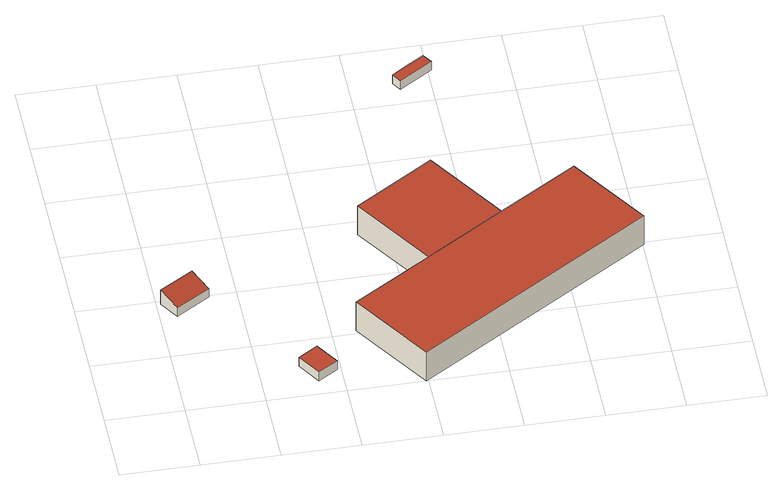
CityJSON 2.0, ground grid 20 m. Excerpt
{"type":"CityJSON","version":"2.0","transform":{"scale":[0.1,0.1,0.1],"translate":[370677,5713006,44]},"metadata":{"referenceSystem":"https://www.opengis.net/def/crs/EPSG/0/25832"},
"CityObjects":{
"building1":{"type":"Building","attributes":{"Geometrietyp2DReferenz":"3000","Gemeindeschluessel":"05513000","function":"31001_2623","roofType":"2100","measuredHeight":4.47,"storeysAboveGround":1},"address":[{"country":"Germany","locality":"Gelsenkirchen","thoroughfareNumber":"30","thoroughfareName":"Wiedehopfstraße"}],"geometry":[{"type":"Solid","lod":"2","boundaries":[[[[0,1,2,3]],[[4,5,1,0]],[[6,7,5,4]],[[3,2,7,6]],[[4,0,3,6]],[[1,5,7,2]]]],"semantics":{"surfaces":[{"type":"WallSurface"},{"type":"RoofSurface"},{"type":"GroundSurface"}],"values":[[0,0,0,0,1,2]]}}]},
"building2":{"type":"Building","attributes":{"Geometrietyp2DReferenz":"3000","Gemeindeschluessel":"05513000","function":"31001_2623","roofType":"1000","measuredHeight":2.78,"storeysAboveGround":1},"address":[{"country":"Germany","locality":"Gelsenkirchen","thoroughfareNumber":"30","thoroughfareName":"Wiedehopfstraße"}],"geometry":[{"type":"Solid","lod":"2","boundaries":[[[[8,9,10,11]],[[12,13,9,8]],[[14,15,13,12]],[[11,10,15,14]],[[12,8,11,14]],[[9,13,15,10]]]],"semantics":{"surfaces":[{"type":"WallSurface"},{"type":"RoofSurface"},{"type":"GroundSurface"}],"values":[[0,0,0,0,1,2]]}}]},
"building3":{"type":"Building","attributes":{"Gemeindeschluessel":"05513000","Geometrietyp2DReferenz":"3000","function":"31001_2623"},"address":[{"country":"Germany","locality":"Gelsenkirchen","thoroughfareNumber":"30","thoroughfareName":"Wiedehopfstraße"}],"children":["building3-1","building3-2"]},
"building3-1":{"type":"BuildingPart","attributes":{"roofType":"1000","measuredHeight":9.13},"parents":["building3"],"geometry":[{"type":"Solid","lod":"2","boundaries":[[[[16,17,18,19]],[[20,21,22,23]],[[19,18,21,20]],[[23,16,19,20]],[[17,22,21,18]],[[23,22,17,16]]]],"semantics":{"surfaces":[{"type":"WallSurface"},{"type":"RoofSurface"},{"type":"GroundSurface"},{"type":"ClosureSurface"}],"values":[[0,0,0,1,2,3]]}}]},
"building3-2":{"type":"BuildingPart","attributes":{"roofType":"1000","measuredHeight":9.23},"address":[{"country":"Germany","locality":"Gelsenkirchen","thoroughfareNumber":"30","thoroughfareName":"Wiedehopfstraße"}],"parents":["building3"],"geometry":[{"type":"MultiSurface","lod":"2","boundaries":[[[24,25,26,16]],[[27,28,25,24]],[[29,30,28,27]],[[31,32,30,29]],[[23,33,32,31]],[[29,27,24,16,23,31]],[[26,25,28,30,32,33]],[[22,17,26,33]],[[23,16,17,22]]],"semantics":{"surfaces":[{"type":"WallSurface"},{"type":"RoofSurface"},{"type":"GroundSurface"},{"type":"ClosureSurface"}],"values":[0,0,0,0,0,1,2,0,3]}}]},
"building4":{"type":"Building","attributes":{"Geometrietyp2DReferenz":"3000","Gemeindeschluessel":"05513000","function":"31001_2523","roofType":"1000","measuredHeight":2.75},"address":[{"country":"Germany","locality":"Gelsenkirchen","thoroughfareNumber":"30","thoroughfareName":"Wiedehopfstraße"}],"geometry":[{"type":"Solid","lod":"2","boundaries":[[[[34,35,36,37]],[[38,39,35,34]],[[40,41,39,38]],[[42,43,41,40]],[[37,36,43,42]],[[40,38,34,37,42]],[[35,39,41,43,36]]]],"semantics":{"surfaces":[{"type":"WallSurface"},{"type":"RoofSurface"},{"type":"GroundSurface"}],"values":[[0,0,0,0,0,1,2]]}}]}
},
"vertices":[
[129,387,39],[129,387,12],[96,439,12],[96,439,57],[41,332,39],[41,332,12],[8,384,57],[8,384,12],
[389,79,34],[389,79,6],[350,141,6],[350,141,34],[338,47,34],[338,47,6],[299,109,34],[299,109,6],
[866,472,98],[866,472,6],[730,685,6],[730,685,98],[525,553,98],[525,553,6],[661,341,6],[661,341,98],
[1068,601,98],[1068,601,5],[866,472,5],[1203,392,98],[1203,392,5],[594,1,98],[594,1,5],[459,211,98],[459,211,5],[661,341,5],
[791,1119,45],[791,1119,17],[748,1092,17],[748,1092,45],[807,1094,45],[807,1094,17],[721,1039,45],[721,1039,17],[705,1064,45],[705,1064,17]
]}
